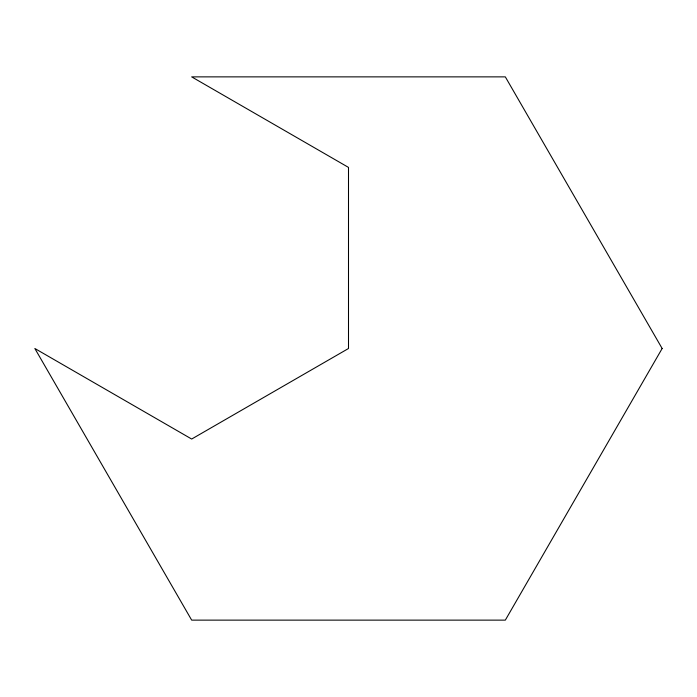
<?xml version="1.0" encoding="UTF-8"?>
<svg xmlns="http://www.w3.org/2000/svg" width="697" height="697" viewBox="0 0 697 697"><rect width="100%" height="100%" fill="white"/><g stroke="black" fill="none" stroke-linecap="round" stroke-linejoin="round"><path stroke-width="1.05" d="M662.15 348.5L505.325 620.13L191.675 620.13L34.85 348.5L191.675 439.04L348.5 348.5L348.5 167.411L191.675 76.87L505.325 76.87L662.15 348.5"/></g></svg>
